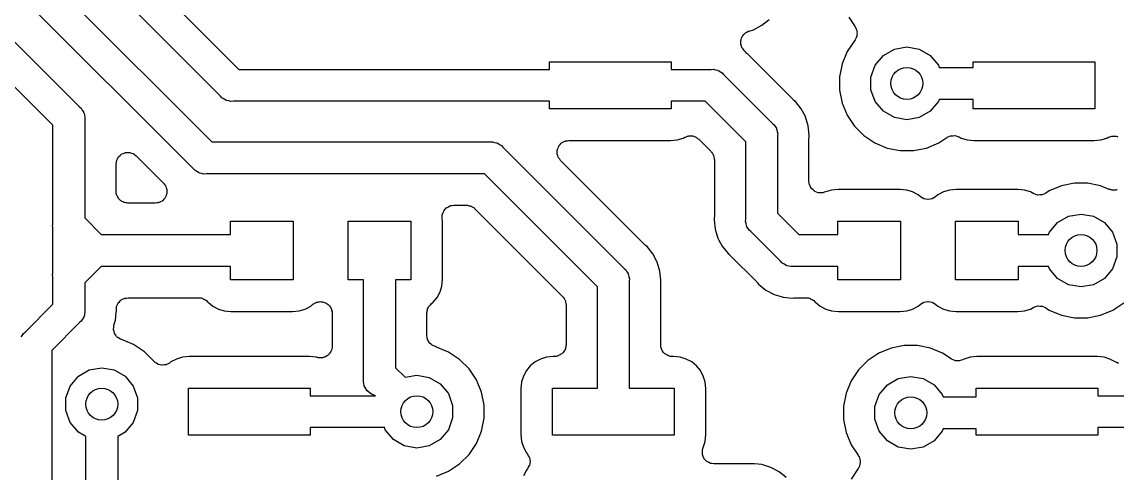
# Model space of a CAD drawing. Extents: x 91 to 190.2, y -113.9 to -59.9.
# Drawn here: x 156.87 to 170.83, y -96.38 to -90.63 of the extents above; entities that cross this region are included whole.
import ezdxf

# ---------------------------------------------------------------- set-up
doc = ezdxf.new("R2010")
doc.units = 0
doc.header["$MEASUREMENT"] = 0
doc.layers.add('BLACK', color=7, linetype='CONTINUOUS')

msp = doc.modelspace()

# ---------------------------------------------------------------- linework, layer by layer
at = {"layer": 'BLACK', "linetype": 'CONTINUOUS'}
for p, q in [((155.54, -87.1326), (159.639, -91.2318)), ((159.405, -91.5724), (155.306, -87.4732)), ((155.5, -88.3626), (159.294, -92.1568)), ((159.06, -92.4974), (155.266, -88.7032)), ((155.73, -89.8326), (157.607, -91.71)), ((157.267, -91.9442), (155.496, -90.1732)), ((167.41, -90.566), (167.491, -90.6867)), ((166.197, -90.725), (166.302, -90.669)), ((166.302, -90.669), (166.394, -90.5936)), ((167.491, -90.6867), (167.495, -90.6957)), ((167.495, -90.6957), (167.501, -90.7037)), ((167.501, -90.7037), (167.505, -90.7194)), ((167.505, -90.7194), (167.512, -90.7344)), ((166.035, -90.8615), (166.037, -90.8568)), ((166.037, -90.8518), (166.045, -90.8323)), ((166.037, -90.8568), (166.037, -90.8518)), ((166.045, -90.8323), (166.052, -90.8123)), ((166.052, -90.8123), (166.056, -90.8085)), ((166.056, -90.8085), (166.058, -90.8039)), ((166.058, -90.8039), (166.072, -90.7884)), ((166.072, -90.7884), (166.086, -90.7721)), ((166.086, -90.7721), (166.09, -90.7695)), ((166.09, -90.7695), (166.093, -90.7659)), ((166.093, -90.7659), (166.112, -90.7563)), ((166.112, -90.7563), (166.13, -90.7455)), ((166.13, -90.7455), (166.135, -90.7446)), ((166.135, -90.7446), (166.14, -90.7424)), ((166.14, -90.7424), (166.197, -90.725)), ((167.491, -90.8534), (167.39, -91.004)), ((167.495, -90.8443), (167.491, -90.8534)), ((167.501, -90.8364), (167.495, -90.8443)), ((167.505, -90.8207), (167.501, -90.8364)), ((167.512, -90.8057), (167.505, -90.8207)), ((167.512, -90.7344), (167.513, -90.7442)), ((167.513, -90.7958), (167.512, -90.8057)), ((167.513, -90.7442), (167.515, -90.7537)), ((167.515, -90.7864), (167.513, -90.7958)), ((167.515, -90.7537), (167.514, -90.77)), ((167.514, -90.77), (167.515, -90.7864)), ((166.034, -90.9039), (166.035, -90.8827)), ((166.036, -90.9086), (166.034, -90.9039)), ((166.035, -90.8827), (166.035, -90.8615)), ((166.036, -90.9136), (166.036, -90.9086)), ((166.043, -90.9334), (166.036, -90.9136)), ((166.049, -90.9537), (166.043, -90.9334)), ((166.052, -90.9577), (166.049, -90.9537)), ((166.054, -90.9623), (166.052, -90.9577)), ((166.068, -90.9784), (166.054, -90.9623)), ((166.081, -90.9954), (166.068, -90.9784)), ((166.085, -90.9981), (166.081, -90.9954)), ((166.088, -91.0019), (166.085, -90.9981)), ((167.852, -91.0544), (167.991, -90.9737)), ((167.991, -90.9737), (168.15, -90.9457)), ((168.15, -90.9457), (168.309, -90.9737)), ((168.309, -90.9737), (168.448, -91.0544)), ((163.595, -91.2318), (163.595, -91.135)), ((163.595, -91.135), (165.145, -91.135)), ((165.145, -91.135), (165.145, -91.2318)), ((166.094, -91.0064), (166.088, -91.0019)), ((166.108, -91.0237), (166.094, -91.0064)), ((166.113, -91.0286), (166.108, -91.0237)), ((166.118, -91.0346), (166.113, -91.0286)), ((166.7, -91.6173), (166.118, -91.0346)), ((167.39, -91.004), (167.326, -91.16)), ((167.748, -91.1779), (167.852, -91.0544)), ((168.448, -91.0544), (168.552, -91.1779)), ((168.995, -91.2068), (168.995, -91.135)), ((168.995, -91.135), (170.545, -91.135)), ((170.545, -91.135), (170.545, -91.735)), ((159.639, -91.2318), (163.595, -91.2318)), ((165.145, -91.2318), (165.656, -91.2318)), ((165.656, -91.2318), (165.683, -91.2295)), ((165.683, -91.2295), (165.709, -91.2364)), ((165.709, -91.2364), (165.736, -91.2411)), ((165.736, -91.2411), (165.743, -91.2456)), ((165.743, -91.2456), (165.752, -91.248)), ((165.752, -91.248), (165.774, -91.2635)), ((165.774, -91.2635), (165.798, -91.2769)), ((165.798, -91.2769), (165.815, -91.2976)), ((167.326, -91.16), (167.293, -91.3256)), ((167.693, -91.3294), (167.748, -91.1779)), ((168.552, -91.1779), (168.563, -91.2068)), ((168.563, -91.2068), (168.995, -91.2068)), ((165.815, -91.2976), (166.437, -91.92)), ((167.293, -91.3256), (167.293, -91.4944)), ((167.693, -91.4906), (167.693, -91.3294)), ((167.293, -91.4944), (167.326, -91.66)), ((167.748, -91.6421), (167.693, -91.4906)), ((159.422, -91.5931), (159.405, -91.5724)), ((159.446, -91.6065), (159.422, -91.5931)), ((159.468, -91.622), (159.446, -91.6065)), ((159.477, -91.6243), (159.468, -91.622)), ((159.484, -91.6289), (159.477, -91.6243)), ((159.511, -91.6336), (159.484, -91.6289)), ((159.537, -91.6405), (159.511, -91.6336)), ((159.564, -91.6382), (159.537, -91.6405)), ((163.595, -91.6382), (159.564, -91.6382)), ((163.595, -91.735), (163.595, -91.6382)), ((165.581, -91.6382), (165.145, -91.6382)), ((165.145, -91.6382), (165.145, -91.735)), ((166.097, -92.1542), (165.581, -91.6382)), ((166.706, -91.6216), (166.7, -91.6173)), ((166.711, -91.6272), (166.706, -91.6216)), ((166.729, -91.6414), (166.711, -91.6272)), ((166.804, -91.7333), (166.729, -91.6414)), ((167.326, -91.66), (167.39, -91.816)), ((167.852, -91.7656), (167.748, -91.6421)), ((168.552, -91.6421), (168.448, -91.7656)), ((168.563, -91.6132), (168.552, -91.6421)), ((168.995, -91.6132), (168.563, -91.6132)), ((168.995, -91.735), (168.995, -91.6132)), ((157.607, -91.71), (157.628, -91.7274)), ((157.628, -91.7274), (157.642, -91.7507)), ((157.642, -91.7507), (157.657, -91.7728)), ((157.657, -91.7728), (157.659, -91.7816)), ((157.659, -91.7816), (157.664, -91.7894)), ((157.664, -91.7894), (157.669, -91.816)), ((157.669, -91.816), (157.676, -91.842)), ((165.145, -91.735), (163.595, -91.735)), ((166.857, -91.8328), (166.804, -91.7333)), ((166.86, -91.8381), (166.857, -91.8328)), ((166.857, -91.8328), (166.857, -91.8328)), ((167.39, -91.816), (167.484, -91.9564)), ((167.991, -91.8463), (167.852, -91.7656)), ((168.448, -91.7656), (168.309, -91.8463)), ((170.545, -91.735), (168.995, -91.735)), ((157.267, -93.1422), (157.267, -91.9442)), ((157.676, -91.842), (157.673, -91.8689)), ((157.673, -91.8689), (157.673, -93.1258)), ((166.437, -91.92), (166.458, -91.9374)), ((166.458, -91.9374), (166.472, -91.9607)), ((166.472, -91.9607), (166.487, -91.9828)), ((166.894, -91.9517), (166.86, -91.8381)), ((166.906, -92.07), (166.894, -91.9517)), ((167.484, -91.9564), (167.604, -92.0758)), ((168.15, -91.8743), (167.991, -91.8463)), ((168.309, -91.8463), (168.15, -91.8743)), ((165.223, -92.1292), (165.299, -92.1063)), ((165.299, -92.1063), (165.321, -92.0945)), ((165.321, -92.0945), (165.337, -92.0892)), ((165.337, -92.0892), (165.353, -92.0819)), ((165.353, -92.0819), (165.362, -92.0811)), ((165.362, -92.0811), (165.37, -92.0783)), ((165.37, -92.0783), (165.388, -92.0789)), ((165.388, -92.0789), (165.405, -92.0774)), ((165.405, -92.0774), (165.413, -92.0797)), ((165.413, -92.0797), (165.422, -92.08)), ((165.422, -92.08), (165.438, -92.0864)), ((165.438, -92.0864), (165.455, -92.0909)), ((165.455, -92.0909), (165.462, -92.0961)), ((165.462, -92.0961), (165.471, -92.0994)), ((165.471, -92.0994), (165.484, -92.1109)), ((165.484, -92.1109), (165.498, -92.1207)), ((166.487, -91.9828), (166.489, -91.9916)), ((166.489, -91.9916), (166.494, -91.9994)), ((166.494, -91.9994), (166.499, -92.026)), ((166.499, -92.026), (166.506, -92.052)), ((166.506, -92.052), (166.503, -92.0789)), ((166.503, -92.0789), (166.503, -93.0658)), ((166.903, -92.107), (166.904, -92.0997)), ((166.903, -92.6572), (166.903, -92.107)), ((166.904, -92.0923), (166.906, -92.07)), ((166.904, -92.0997), (166.904, -92.0923)), ((167.604, -92.0758), (167.744, -92.1696)), ((168.556, -92.1696), (168.661, -92.0997)), ((168.661, -92.0997), (168.663, -92.0987)), ((168.663, -92.0987), (168.665, -92.0971)), ((168.665, -92.0971), (168.687, -92.0883)), ((168.687, -92.0883), (168.708, -92.0788)), ((168.708, -92.0788), (168.711, -92.0786)), ((168.711, -92.0786), (168.713, -92.0777)), ((168.713, -92.0777), (168.737, -92.0769)), ((168.737, -92.0769), (168.76, -92.0754)), ((168.76, -92.0754), (168.763, -92.0761)), ((168.763, -92.0761), (168.765, -92.076)), ((168.765, -92.076), (168.788, -92.0833)), ((168.788, -92.0833), (168.81, -92.0899)), ((168.81, -92.0899), (168.812, -92.0914)), ((168.812, -92.0914), (168.815, -92.0922)), ((168.815, -92.0922), (168.841, -92.1063)), ((168.841, -92.1063), (168.917, -92.1292)), ((170.623, -92.1292), (170.699, -92.1063)), ((170.699, -92.1063), (170.716, -92.0971)), ((170.716, -92.0971), (170.739, -92.0898)), ((170.739, -92.0898), (170.761, -92.0817)), ((170.761, -92.0817), (170.763, -92.0817)), ((170.763, -92.0817), (170.766, -92.0809)), ((170.766, -92.0809), (170.789, -92.0817)), ((170.789, -92.0817), (170.813, -92.0817)), ((170.813, -92.0817), (170.815, -92.0825)), ((170.815, -92.0825), (170.818, -92.0826)), ((170.818, -92.0826), (170.84, -92.0914)), ((159.294, -92.1568), (162.841, -92.1568)), ((162.841, -92.1568), (162.868, -92.1545)), ((162.868, -92.1545), (162.894, -92.1614)), ((162.894, -92.1614), (162.921, -92.1661)), ((162.921, -92.1661), (162.928, -92.1706)), ((162.928, -92.1706), (162.937, -92.173)), ((162.937, -92.173), (162.959, -92.1885)), ((162.959, -92.1885), (162.983, -92.2019)), ((162.983, -92.2019), (163, -92.2226)), ((163, -92.2226), (164.547, -93.7701)), ((163.695, -92.2616), (163.697, -92.2554)), ((163.697, -92.2554), (163.698, -92.2488)), ((163.698, -92.2488), (163.706, -92.2311)), ((163.706, -92.2311), (163.713, -92.2127)), ((163.713, -92.2127), (163.717, -92.2076)), ((163.717, -92.2076), (163.72, -92.2016)), ((163.72, -92.2016), (163.734, -92.1878)), ((163.734, -92.1878), (163.746, -92.1728)), ((163.746, -92.1728), (163.752, -92.1695)), ((163.752, -92.1695), (163.757, -92.1648)), ((163.757, -92.1648), (163.775, -92.1565)), ((163.775, -92.1565), (163.792, -92.1467)), ((163.792, -92.1467), (163.798, -92.1456)), ((163.798, -92.1456), (163.804, -92.1428)), ((163.804, -92.1428), (163.824, -92.1411)), ((163.824, -92.1411), (163.843, -92.1377)), ((163.843, -92.1377), (165.138, -92.1377)), ((165.138, -92.1377), (165.223, -92.1292)), ((165.498, -92.1207), (165.653, -92.2759)), ((166.097, -93.1411), (166.097, -92.1542)), ((167.744, -92.1696), (167.9, -92.2343)), ((167.9, -92.2343), (168.066, -92.2672)), ((168.234, -92.2672), (168.4, -92.2343)), ((168.4, -92.2343), (168.556, -92.1696)), ((168.917, -92.1292), (169.002, -92.1377)), ((169.002, -92.1377), (170.538, -92.1377)), ((170.538, -92.1377), (170.623, -92.1292)), ((158.078, -92.3996), (158.081, -92.3936)), ((158.081, -92.3936), (158.082, -92.3871)), ((158.082, -92.3871), (158.092, -92.3701)), ((158.092, -92.3701), (158.1, -92.3523)), ((158.1, -92.3523), (158.105, -92.3477)), ((158.105, -92.3477), (158.108, -92.342)), ((158.108, -92.342), (158.123, -92.3294)), ((158.123, -92.3294), (158.137, -92.3155)), ((158.137, -92.3155), (158.143, -92.3127)), ((158.143, -92.3127), (158.148, -92.3085)), ((158.148, -92.3085), (158.167, -92.3018)), ((158.167, -92.3018), (158.184, -92.2935)), ((158.184, -92.2935), (158.191, -92.2929)), ((158.191, -92.2929), (158.197, -92.2907)), ((158.197, -92.2907), (158.217, -92.2907)), ((158.217, -92.2907), (158.236, -92.289)), ((158.236, -92.289), (158.243, -92.2907)), ((158.243, -92.2907), (158.249, -92.2907)), ((158.249, -92.2907), (158.268, -92.2974)), ((158.268, -92.2974), (158.287, -92.3024)), ((158.287, -92.3024), (158.292, -92.3062)), ((158.292, -92.3062), (158.298, -92.3085)), ((158.298, -92.3085), (158.313, -92.3211)), ((158.313, -92.3211), (158.329, -92.3323)), ((158.329, -92.3323), (158.678, -92.6807)), ((163.693, -92.3007), (163.695, -92.2812)), ((163.695, -92.3071), (163.693, -92.3007)), ((163.695, -92.2812), (163.695, -92.2616)), ((163.695, -92.3137), (163.695, -92.3071)), ((163.702, -92.3321), (163.695, -92.3137)), ((163.707, -92.3511), (163.702, -92.3321)), ((163.711, -92.3565), (163.707, -92.3511)), ((163.713, -92.3627), (163.711, -92.3565)), ((163.726, -92.3777), (163.713, -92.3627)), ((163.737, -92.3937), (163.726, -92.3777)), ((164.81, -93.4673), (163.737, -92.3937)), ((165.653, -92.2759), (165.657, -92.2813)), ((165.657, -92.2813), (165.662, -92.2856)), ((165.662, -92.2856), (165.672, -92.3025)), ((165.672, -92.3025), (165.683, -92.3186)), ((165.683, -92.3186), (165.684, -92.325)), ((165.684, -92.325), (165.688, -92.3307)), ((165.688, -92.3307), (165.691, -92.35)), ((165.691, -92.35), (165.696, -92.3689)), ((165.696, -92.3689), (165.696, -92.3755)), ((165.696, -92.3755), (165.697, -92.382)), ((165.697, -92.382), (165.697, -93.113)), ((168.066, -92.2672), (168.234, -92.2672)), ((158.073, -92.4384), (158.077, -92.4191)), ((158.073, -92.7868), (158.073, -92.4384)), ((158.077, -92.4191), (158.078, -92.3996)), ((159.077, -92.5181), (159.06, -92.4974)), ((159.101, -92.5315), (159.077, -92.5181)), ((159.123, -92.547), (159.101, -92.5315)), ((159.132, -92.5493), (159.123, -92.547)), ((159.139, -92.5539), (159.132, -92.5493)), ((159.166, -92.5586), (159.139, -92.5539)), ((159.192, -92.5655), (159.166, -92.5586)), ((159.219, -92.5632), (159.192, -92.5655)), ((162.766, -92.5632), (159.219, -92.5632)), ((164.207, -94.0042), (162.766, -92.5632)), ((166.907, -92.6805), (166.903, -92.6572)), ((158.075, -92.7997), (158.073, -92.7868)), ((158.075, -92.8128), (158.075, -92.7997)), ((158.08, -92.8252), (158.075, -92.8128)), ((158.678, -92.6807), (158.689, -92.6968)), ((158.689, -92.6968), (158.702, -92.7118)), ((158.702, -92.7118), (158.704, -92.718)), ((158.704, -92.718), (158.708, -92.7234)), ((158.708, -92.7234), (158.713, -92.7423)), ((158.713, -92.7423), (158.719, -92.7608)), ((158.719, -92.8128), (158.717, -92.819)), ((158.719, -92.7608), (158.719, -92.7674)), ((158.719, -92.7674), (158.721, -92.7737)), ((158.721, -92.7737), (158.719, -92.7933)), ((158.719, -92.7933), (158.719, -92.8128)), ((166.911, -92.7039), (166.907, -92.6805)), ((166.912, -92.7061), (166.911, -92.7039)), ((166.912, -92.7085), (166.912, -92.7061)), ((166.924, -92.729), (166.912, -92.7085)), ((166.935, -92.7498), (166.924, -92.729)), ((166.937, -92.7515), (166.935, -92.7498)), ((166.938, -92.7537), (166.937, -92.7515)), ((166.956, -92.7689), (166.938, -92.7537)), ((166.974, -92.7846), (166.956, -92.7689)), ((166.976, -92.7856), (166.974, -92.7846)), ((166.978, -92.7871), (166.976, -92.7856)), ((167, -92.7952), (166.978, -92.7871)), ((167.022, -92.804), (167, -92.7952)), ((167.025, -92.8041), (167.022, -92.804)), ((167.027, -92.805), (167.025, -92.8041)), ((167.051, -92.805), (167.027, -92.805)), ((167.074, -92.8057), (167.051, -92.805)), ((167.077, -92.805), (167.074, -92.8057)), ((167.079, -92.805), (167.077, -92.805)), ((167.097, -92.7986), (167.079, -92.805)), ((167.102, -92.7979), (167.097, -92.7986)), ((167.192, -92.7708), (167.102, -92.7979)), ((167.277, -92.7623), (167.192, -92.7708)), ((168.063, -92.7623), (167.277, -92.7623)), ((168.148, -92.7708), (168.063, -92.7623)), ((168.224, -92.7937), (168.148, -92.7708)), ((168.293, -92.8308), (168.224, -92.7937)), ((168.616, -92.7937), (168.547, -92.8308)), ((168.692, -92.7708), (168.616, -92.7937)), ((168.777, -92.7623), (168.692, -92.7708)), ((169.563, -92.7623), (168.777, -92.7623)), ((169.648, -92.7708), (169.563, -92.7623)), ((169.724, -92.7937), (169.648, -92.7708)), ((169.767, -92.8167), (169.724, -92.7937)), ((169.917, -92.8118), (169.895, -92.8206)), ((169.919, -92.8101), (169.917, -92.8118)), ((169.921, -92.8091), (169.919, -92.8101)), ((169.964, -92.7804), (169.921, -92.8091)), ((170.12, -92.7157), (169.964, -92.7804)), ((170.286, -92.6828), (170.12, -92.7157)), ((170.454, -92.6828), (170.286, -92.6828)), ((170.62, -92.7157), (170.454, -92.6828)), ((170.729, -92.761), (170.62, -92.7157)), ((170.745, -92.7646), (170.729, -92.761)), ((170.761, -92.7702), (170.745, -92.7646)), ((170.771, -92.7702), (170.761, -92.7702)), ((170.78, -92.7723), (170.771, -92.7702)), ((170.796, -92.7702), (170.78, -92.7723)), ((170.813, -92.7702), (170.796, -92.7702)), ((170.822, -92.7668), (170.813, -92.7702)), ((170.832, -92.7655), (170.822, -92.7668)), ((158.082, -92.8381), (158.08, -92.8252)), ((158.089, -92.8495), (158.082, -92.8381)), ((158.093, -92.8618), (158.089, -92.8495)), ((158.102, -92.8719), (158.093, -92.8618)), ((158.108, -92.8832), (158.102, -92.8719)), ((158.118, -92.8917), (158.108, -92.8832)), ((158.127, -92.9017), (158.118, -92.8917)), ((158.138, -92.9083), (158.127, -92.9017)), ((158.148, -92.9167), (158.138, -92.9083)), ((158.161, -92.9212), (158.148, -92.9167)), ((158.172, -92.9278), (158.161, -92.9212)), ((158.185, -92.93), (158.172, -92.9278)), ((158.197, -92.9345), (158.185, -92.93)), ((158.21, -92.9345), (158.197, -92.9345)), ((158.223, -92.9368), (158.21, -92.9345)), ((158.572, -92.9368), (158.223, -92.9368)), ((158.591, -92.9334), (158.572, -92.9368)), ((158.61, -92.9317), (158.591, -92.9334)), ((158.616, -92.9289), (158.61, -92.9317)), ((158.623, -92.9278), (158.616, -92.9289)), ((158.64, -92.918), (158.623, -92.9278)), ((158.658, -92.9097), (158.64, -92.918)), ((158.662, -92.905), (158.658, -92.9097)), ((158.668, -92.9017), (158.662, -92.905)), ((158.681, -92.8867), (158.668, -92.9017)), ((158.694, -92.8728), (158.681, -92.8867)), ((158.697, -92.8669), (158.694, -92.8728)), ((158.702, -92.8618), (158.697, -92.8669)), ((158.708, -92.8434), (158.702, -92.8618)), ((158.717, -92.8256), (158.708, -92.8434)), ((158.717, -92.819), (158.717, -92.8256)), ((168.325, -92.8567), (168.293, -92.8308)), ((168.346, -92.8687), (168.325, -92.8567)), ((168.367, -92.8811), (168.346, -92.8687)), ((168.369, -92.8814), (168.367, -92.8811)), ((168.37, -92.8822), (168.369, -92.8814)), ((168.394, -92.8862), (168.37, -92.8822)), ((168.418, -92.8907), (168.394, -92.8862)), ((168.42, -92.8905), (168.418, -92.8907)), ((168.422, -92.8907), (168.42, -92.8905)), ((168.446, -92.8862), (168.422, -92.8907)), ((168.47, -92.8822), (168.446, -92.8862)), ((168.471, -92.8814), (168.47, -92.8822)), ((168.473, -92.8811), (168.471, -92.8814)), ((168.494, -92.8687), (168.473, -92.8811)), ((168.515, -92.8567), (168.494, -92.8687)), ((168.547, -92.8308), (168.515, -92.8567)), ((169.769, -92.8175), (169.767, -92.8167)), ((169.771, -92.8189), (169.769, -92.8175)), ((169.794, -92.8255), (169.771, -92.8189)), ((169.816, -92.8329), (169.794, -92.8255)), ((169.819, -92.8328), (169.816, -92.8329)), ((169.821, -92.8335), (169.819, -92.8328)), ((169.845, -92.832), (169.821, -92.8335)), ((169.868, -92.8312), (169.845, -92.832)), ((169.871, -92.8303), (169.868, -92.8312)), ((169.873, -92.8301), (169.871, -92.8303)), ((169.895, -92.8206), (169.873, -92.8301)), ((162.23, -93.0872), (162.232, -93.0817)), ((162.23, -93.1076), (162.23, -93.0872)), ((162.232, -93.076), (162.241, -93.0574)), ((162.232, -93.0817), (162.232, -93.076)), ((162.241, -93.0574), (162.248, -93.0382)), ((162.248, -93.0382), (162.251, -93.0338)), ((162.251, -93.0338), (162.254, -93.0285)), ((162.254, -93.0285), (162.268, -93.0139)), ((162.268, -93.0139), (162.281, -92.9983)), ((162.281, -92.9983), (162.286, -92.9954)), ((162.286, -92.9954), (162.29, -92.9913)), ((162.29, -92.9913), (162.309, -92.9824)), ((162.309, -92.9824), (162.326, -92.9722)), ((162.326, -92.9722), (162.332, -92.9712)), ((162.332, -92.9712), (162.337, -92.9687)), ((162.337, -92.9687), (162.357, -92.9667)), ((162.357, -92.9667), (162.378, -92.9632)), ((162.378, -92.9632), (162.538, -92.9632)), ((162.538, -92.9632), (162.545, -92.9643)), ((162.545, -92.9643), (162.551, -92.9638)), ((162.551, -92.9638), (162.57, -92.9688)), ((162.57, -92.9688), (162.589, -92.9722)), ((162.589, -92.9722), (162.595, -92.9755)), ((162.595, -92.9755), (162.601, -92.9773)), ((162.601, -92.9773), (162.617, -92.9885)), ((162.617, -92.9885), (162.634, -92.9983)), ((162.634, -92.9983), (162.639, -93.0033)), ((162.639, -93.0033), (162.644, -93.0071)), ((162.644, -93.0071), (163.763, -94.1259)), ((166.503, -93.0658), (166.774, -93.3368)), ((170.211, -93.1037), (170.37, -93.0757)), ((170.37, -93.0757), (170.529, -93.1037)), ((157.264, -93.228), (157.267, -93.2011)), ((157.267, -93.2367), (157.264, -93.228)), ((157.267, -93.2011), (157.267, -93.1422)), ((157.267, -93.1422), (157.267, -93.1422)), ((157.673, -93.1258), (157.884, -93.3368)), ((159.53, -93.3368), (159.53, -93.165)), ((159.53, -93.165), (160.33, -93.165)), ((160.33, -93.165), (160.33, -93.915)), ((161.03, -93.915), (161.03, -93.165)), ((161.03, -93.165), (161.83, -93.165)), ((161.83, -93.165), (161.83, -93.915)), ((162.228, -93.1279), (162.23, -93.1076)), ((162.233, -93.1724), (162.228, -93.1279)), ((162.233, -93.9076), (162.233, -93.1724)), ((165.696, -93.1277), (165.694, -93.15)), ((165.694, -93.15), (165.706, -93.2683)), ((165.697, -93.113), (165.696, -93.1203)), ((165.696, -93.1203), (165.696, -93.1277)), ((166.094, -93.168), (166.097, -93.1411)), ((166.101, -93.194), (166.094, -93.168)), ((166.106, -93.2206), (166.101, -93.194)), ((166.111, -93.2284), (166.106, -93.2206)), ((166.113, -93.2372), (166.111, -93.2284)), ((167.27, -93.3368), (167.27, -93.165)), ((167.27, -93.165), (168.07, -93.165)), ((168.07, -93.165), (168.07, -93.915)), ((168.77, -93.915), (168.77, -93.165)), ((168.77, -93.165), (169.57, -93.165)), ((169.57, -93.165), (169.57, -93.3368)), ((169.968, -93.3079), (170.072, -93.1844)), ((170.072, -93.1844), (170.211, -93.1037)), ((170.529, -93.1037), (170.668, -93.1844)), ((170.668, -93.1844), (170.772, -93.3079)), ((157.267, -93.7342), (157.267, -93.2367)), ((157.884, -93.3368), (159.53, -93.3368)), ((165.706, -93.2683), (165.74, -93.3819)), ((166.128, -93.2593), (166.113, -93.2372)), ((166.142, -93.2826), (166.128, -93.2593)), ((166.163, -93.3), (166.142, -93.2826)), ((166.54, -93.6774), (166.163, -93.3)), ((166.774, -93.3368), (167.27, -93.3368)), ((169.57, -93.3368), (169.957, -93.3368)), ((169.957, -93.3368), (169.968, -93.3079)), ((170.772, -93.3079), (170.827, -93.4594)), ((164.816, -93.4716), (164.81, -93.4673)), ((164.821, -93.4772), (164.816, -93.4716)), ((164.839, -93.4914), (164.821, -93.4772)), ((164.914, -93.5833), (164.839, -93.4914)), ((165.74, -93.3819), (165.754, -93.4078)), ((165.754, -93.4078), (165.754, -93.4078)), ((165.754, -93.4078), (165.796, -93.4867)), ((165.796, -93.4867), (165.871, -93.5786)), ((170.827, -93.4594), (170.827, -93.6206)), ((164.966, -93.6815), (164.914, -93.5833)), ((165.871, -93.5786), (165.889, -93.5928)), ((165.889, -93.5928), (165.894, -93.5984)), ((165.894, -93.5984), (165.9, -93.6027)), ((165.9, -93.6027), (166.237, -93.9404)), ((170.827, -93.6206), (170.772, -93.7721)), ((157.267, -93.7522), (157.267, -93.7342)), ((157.267, -93.8233), (157.267, -93.7522)), ((157.267, -93.7522), (157.267, -93.7522)), ((157.884, -93.7432), (157.673, -93.9542)), ((159.53, -93.7432), (157.884, -93.7432)), ((159.53, -93.915), (159.53, -93.7432)), ((164.547, -93.7701), (164.568, -93.7874)), ((164.568, -93.7874), (164.582, -93.8107)), ((164.97, -93.688), (164.966, -93.6815)), ((165.004, -93.8017), (164.97, -93.688)), ((166.557, -93.6981), (166.54, -93.6774)), ((166.581, -93.7115), (166.557, -93.6981)), ((166.603, -93.727), (166.581, -93.7115)), ((166.612, -93.7293), (166.603, -93.727)), ((166.619, -93.7339), (166.612, -93.7293)), ((166.646, -93.7386), (166.619, -93.7339)), ((166.672, -93.7455), (166.646, -93.7386)), ((166.699, -93.7432), (166.672, -93.7455)), ((167.27, -93.7432), (166.699, -93.7432)), ((167.27, -93.915), (167.27, -93.7432)), ((169.957, -93.7432), (169.57, -93.7432)), ((169.57, -93.7432), (169.57, -93.915)), ((169.968, -93.7721), (169.957, -93.7432)), ((170.072, -93.8956), (169.968, -93.7721)), ((170.772, -93.7721), (170.668, -93.8956)), ((157.264, -93.832), (157.267, -93.8233)), ((157.266, -93.8471), (157.264, -93.832)), ((157.264, -93.852), (157.266, -93.8471)), ((157.267, -93.8789), (157.264, -93.852)), ((157.267, -94.2258), (157.267, -93.8789)), ((160.33, -93.915), (159.53, -93.915)), ((161.227, -93.915), (161.03, -93.915)), ((161.227, -95.1111), (161.227, -93.915)), ((161.83, -93.915), (161.633, -93.915)), ((161.633, -93.915), (161.633, -95.0358)), ((162.224, -93.9934), (162.233, -93.9076)), ((164.582, -93.8107), (164.597, -93.8328)), ((164.597, -93.8328), (164.599, -93.8416)), ((164.599, -93.8416), (164.604, -93.8494)), ((164.604, -93.8494), (164.609, -93.876)), ((164.609, -93.876), (164.616, -93.902)), ((164.616, -93.902), (164.613, -93.9289)), ((164.613, -93.9289), (164.613, -95.295)), ((165.016, -93.92), (165.004, -93.8017)), ((165.014, -93.9423), (165.016, -93.92)), ((168.07, -93.915), (167.27, -93.915)), ((169.57, -93.915), (168.77, -93.915)), ((170.211, -93.9763), (170.072, -93.8956)), ((170.668, -93.8956), (170.529, -93.9763)), ((157.673, -93.9542), (157.673, -94.3011)), ((162.164, -94.1383), (162.201, -94.0688)), ((162.201, -94.0688), (162.224, -93.9934)), ((164.207, -95.295), (164.207, -94.0042)), ((165.013, -93.957), (165.014, -93.9497)), ((165.013, -94.7423), (165.013, -93.957)), ((165.014, -93.9497), (165.014, -93.9423)), ((166.237, -93.9404), (166.242, -93.9464)), ((166.242, -93.9464), (166.247, -93.9513)), ((166.247, -93.9513), (166.261, -93.9686)), ((166.261, -93.9686), (166.353, -94.044)), ((166.353, -94.044), (166.458, -94.1)), ((170.37, -94.0043), (170.211, -93.9763)), ((170.529, -93.9763), (170.37, -94.0043)), ((158.099, -94.2138), (158.101, -94.2085)), ((158.101, -94.2085), (158.116, -94.1939)), ((158.116, -94.1939), (158.129, -94.1783)), ((158.129, -94.1783), (158.134, -94.1754)), ((158.134, -94.1754), (158.138, -94.1713)), ((158.138, -94.1713), (158.156, -94.1625)), ((158.156, -94.1625), (158.174, -94.1522)), ((158.174, -94.1522), (158.18, -94.1512)), ((158.18, -94.1512), (158.185, -94.1487)), ((158.185, -94.1487), (158.205, -94.1467)), ((158.205, -94.1467), (158.225, -94.1432)), ((158.225, -94.1432), (159.129, -94.1432)), ((159.129, -94.1432), (159.143, -94.1456)), ((159.143, -94.1456), (159.157, -94.1458)), ((159.157, -94.1458), (159.168, -94.1501)), ((159.168, -94.1501), (159.18, -94.1522)), ((159.18, -94.1522), (159.192, -94.1592)), ((159.192, -94.1592), (159.205, -94.1641)), ((159.205, -94.1641), (159.215, -94.1721)), ((159.215, -94.1721), (159.225, -94.1783)), ((159.225, -94.1783), (159.234, -94.189)), ((159.234, -94.189), (159.245, -94.198)), ((159.245, -94.198), (159.246, -94.1992)), ((159.246, -94.1992), (159.307, -94.2492)), ((160.602, -94.212), (160.615, -94.2072)), ((160.615, -94.2072), (160.627, -94.2004)), ((160.627, -94.2004), (160.639, -94.1984)), ((160.639, -94.1984), (160.651, -94.1942)), ((160.651, -94.1942), (160.665, -94.1942)), ((160.665, -94.1942), (160.678, -94.1919)), ((160.678, -94.1919), (160.691, -94.1942)), ((160.691, -94.1942), (160.703, -94.1942)), ((160.703, -94.1942), (160.716, -94.1989)), ((160.716, -94.1989), (160.73, -94.2015)), ((160.73, -94.2015), (160.74, -94.2078)), ((160.74, -94.2078), (160.752, -94.212)), ((162.088, -94.2207), (162.114, -94.1992)), ((162.114, -94.1992), (162.164, -94.1383)), ((163.763, -94.1259), (163.767, -94.1313)), ((163.767, -94.1313), (163.772, -94.1356)), ((163.772, -94.1356), (163.782, -94.1525)), ((163.782, -94.1525), (163.793, -94.1686)), ((163.793, -94.1686), (163.794, -94.175)), ((163.794, -94.175), (163.798, -94.1807)), ((163.798, -94.1807), (163.801, -94.2)), ((163.801, -94.2), (163.806, -94.2189)), ((166.458, -94.1), (166.547, -94.1269)), ((166.547, -94.1269), (166.547, -94.1269)), ((166.547, -94.1269), (166.572, -94.1345)), ((166.572, -94.1345), (166.69, -94.1461)), ((166.69, -94.1461), (166.712, -94.1439)), ((166.712, -94.1439), (166.72, -94.1445)), ((166.72, -94.1445), (166.727, -94.1432)), ((166.727, -94.1432), (166.869, -94.1432)), ((166.869, -94.1432), (166.883, -94.1456)), ((166.883, -94.1456), (166.897, -94.1458)), ((166.897, -94.1458), (166.908, -94.1501)), ((166.908, -94.1501), (166.92, -94.1522)), ((166.92, -94.1522), (166.932, -94.1592)), ((166.932, -94.1592), (166.945, -94.1641)), ((166.945, -94.1641), (166.955, -94.1721)), ((166.955, -94.1721), (166.965, -94.1783)), ((166.965, -94.1783), (166.974, -94.189)), ((166.974, -94.189), (166.985, -94.198)), ((166.985, -94.198), (166.986, -94.1992)), ((166.986, -94.1992), (167.047, -94.2492)), ((168.346, -94.2113), (168.367, -94.1989)), ((168.367, -94.1989), (168.369, -94.1986)), ((168.369, -94.1986), (168.37, -94.1978)), ((168.37, -94.1978), (168.394, -94.1938)), ((168.394, -94.1938), (168.418, -94.1893)), ((168.418, -94.1893), (168.42, -94.1895)), ((168.42, -94.1895), (168.422, -94.1893)), ((168.422, -94.1893), (168.446, -94.1938)), ((168.446, -94.1938), (168.47, -94.1978)), ((168.47, -94.1978), (168.471, -94.1986)), ((168.471, -94.1986), (168.473, -94.1989)), ((168.473, -94.1989), (168.494, -94.2113)), ((170.776, -94.2996), (170.916, -94.2058)), ((156.913, -94.58), (157.267, -94.2258)), ((157.676, -94.328), (157.669, -94.354)), ((157.673, -94.3011), (157.676, -94.328)), ((158.064, -94.4283), (158.074, -94.3323)), ((158.074, -94.3323), (158.076, -94.31)), ((158.076, -94.3079), (158.077, -94.2876)), ((158.076, -94.31), (158.076, -94.3079)), ((158.077, -94.2672), (158.079, -94.2617)), ((158.077, -94.2876), (158.077, -94.2672)), ((158.079, -94.2617), (158.08, -94.256)), ((158.08, -94.256), (158.088, -94.2374)), ((158.088, -94.2374), (158.095, -94.2182)), ((158.095, -94.2182), (158.099, -94.2138)), ((159.307, -94.2492), (159.376, -94.2863)), ((159.376, -94.2863), (159.452, -94.3092)), ((159.452, -94.3092), (159.537, -94.3177)), ((159.537, -94.3177), (160.323, -94.3177)), ((160.323, -94.3177), (160.408, -94.3092)), ((160.408, -94.3092), (160.484, -94.2863)), ((160.484, -94.2863), (160.553, -94.2492)), ((160.553, -94.2492), (160.582, -94.2259)), ((160.582, -94.2259), (160.592, -94.2199)), ((160.592, -94.2199), (160.602, -94.212)), ((160.752, -94.212), (160.762, -94.2209)), ((160.762, -94.2209), (160.774, -94.228)), ((160.774, -94.228), (160.782, -94.2376)), ((160.782, -94.2376), (160.792, -94.2455)), ((160.792, -94.2455), (160.799, -94.2575)), ((160.799, -94.2575), (160.808, -94.2683)), ((160.808, -94.2683), (160.812, -94.2799)), ((160.812, -94.2799), (160.818, -94.2906)), ((160.818, -94.2906), (160.82, -94.3043)), ((160.82, -94.3043), (160.825, -94.3175)), ((160.825, -94.3175), (160.825, -94.3298)), ((160.825, -94.3298), (160.827, -94.3419)), ((160.827, -94.3419), (160.827, -94.7602)), ((162.033, -94.3366), (162.036, -94.3229)), ((162.033, -94.6234), (162.033, -94.3366)), ((162.036, -94.309), (162.04, -94.2975)), ((162.036, -94.3229), (162.036, -94.309)), ((162.04, -94.2975), (162.042, -94.2853)), ((162.042, -94.2853), (162.049, -94.2733)), ((162.049, -94.2733), (162.054, -94.2602)), ((162.054, -94.2602), (162.062, -94.2509)), ((162.062, -94.2509), (162.068, -94.2402)), ((162.068, -94.2402), (162.079, -94.2313)), ((162.079, -94.2313), (162.088, -94.2207)), ((163.806, -94.2189), (163.806, -94.2255)), ((163.806, -94.2255), (163.807, -94.232)), ((163.807, -94.232), (163.807, -94.7423)), ((167.047, -94.2492), (167.116, -94.2863)), ((167.116, -94.2863), (167.192, -94.3092)), ((167.192, -94.3092), (167.277, -94.3177)), ((167.277, -94.3177), (168.063, -94.3177)), ((168.063, -94.3177), (168.148, -94.3092)), ((168.148, -94.3092), (168.224, -94.2863)), ((168.224, -94.2863), (168.293, -94.2492)), ((168.293, -94.2492), (168.325, -94.2233)), ((168.325, -94.2233), (168.346, -94.2113)), ((168.494, -94.2113), (168.515, -94.2233)), ((168.515, -94.2233), (168.547, -94.2492)), ((168.547, -94.2492), (168.616, -94.2863)), ((168.616, -94.2863), (168.692, -94.3092)), ((168.692, -94.3092), (168.777, -94.3177)), ((168.777, -94.3177), (169.563, -94.3177)), ((169.563, -94.3177), (169.648, -94.3092)), ((169.648, -94.3092), (169.724, -94.2863)), ((169.724, -94.2863), (169.767, -94.2633)), ((169.767, -94.2633), (169.769, -94.2625)), ((169.769, -94.2625), (169.771, -94.2611)), ((169.771, -94.2611), (169.794, -94.2545)), ((169.794, -94.2545), (169.816, -94.2471)), ((169.816, -94.2471), (169.819, -94.2472)), ((169.819, -94.2472), (169.821, -94.2465)), ((169.821, -94.2465), (169.845, -94.248)), ((169.845, -94.248), (169.868, -94.2488)), ((169.868, -94.2488), (169.871, -94.2497)), ((169.871, -94.2497), (169.873, -94.2499)), ((169.873, -94.2499), (169.895, -94.2594)), ((169.895, -94.2594), (169.917, -94.2682)), ((169.917, -94.2682), (169.919, -94.2699)), ((169.919, -94.2699), (169.921, -94.2709)), ((169.921, -94.2709), (169.964, -94.2996)), ((169.964, -94.2996), (170.12, -94.3643)), ((170.62, -94.3643), (170.776, -94.2996)), ((157.607, -94.46), (157.253, -94.8142)), ((157.628, -94.4426), (157.607, -94.46)), ((157.642, -94.4193), (157.628, -94.4426)), ((157.657, -94.3972), (157.642, -94.4193)), ((157.659, -94.3884), (157.657, -94.3972)), ((157.664, -94.3806), (157.659, -94.3884)), ((157.669, -94.354), (157.664, -94.3806)), ((158.046, -94.4902), (158.064, -94.4283)), ((170.12, -94.3643), (170.286, -94.3972)), ((170.286, -94.3972), (170.454, -94.3972)), ((170.454, -94.3972), (170.62, -94.3643)), ((156.863, -94.6428), (156.878, -94.6207)), ((156.878, -94.6207), (156.892, -94.5974)), ((156.892, -94.5974), (156.913, -94.58)), ((158.039, -94.5419), (158.042, -94.5217)), ((158.041, -94.5476), (158.039, -94.5419)), ((158.04, -94.5533), (158.041, -94.5476)), ((158.047, -94.5728), (158.04, -94.5533)), ((158.042, -94.5217), (158.043, -94.5013)), ((158.043, -94.5013), (158.045, -94.496)), ((158.045, -94.496), (158.046, -94.4902)), ((158.051, -94.5927), (158.047, -94.5728)), ((158.054, -94.5975), (158.051, -94.5927)), ((158.056, -94.603), (158.054, -94.5975)), ((158.069, -94.6192), (158.056, -94.603)), ((158.08, -94.6363), (158.069, -94.6192)), ((162.037, -94.6475), (162.033, -94.6234)), ((158.084, -94.6398), (158.08, -94.6363)), ((158.088, -94.6443), (158.084, -94.6398)), ((158.105, -94.6553), (158.088, -94.6443)), ((158.121, -94.6676), (158.105, -94.6553)), ((158.127, -94.6692), (158.121, -94.6676)), ((158.132, -94.6723), (158.127, -94.6692)), ((158.296, -94.7404), (158.132, -94.6723)), ((158.436, -94.8342), (158.296, -94.7404)), ((160.827, -94.7602), (160.825, -94.7691)), ((162.041, -94.6716), (162.037, -94.6475)), ((162.042, -94.6731), (162.041, -94.6716)), ((162.042, -94.6747), (162.042, -94.6731)), ((162.054, -94.6959), (162.042, -94.6747)), ((162.066, -94.7173), (162.054, -94.6959)), ((162.067, -94.7184), (162.066, -94.7173)), ((162.068, -94.7198), (162.067, -94.7184)), ((162.087, -94.7355), (162.068, -94.7198)), ((162.105, -94.7516), (162.087, -94.7355)), ((162.107, -94.7522), (162.105, -94.7516)), ((162.108, -94.7533), (162.107, -94.7522)), ((162.131, -94.7617), (162.108, -94.7533)), ((162.154, -94.7705), (162.131, -94.7617)), ((163.807, -94.7423), (163.805, -94.7553)), ((163.805, -94.7553), (163.805, -94.7684)), ((165.015, -94.7553), (165.013, -94.7423)), ((165.015, -94.7684), (165.015, -94.7553)), ((168.116, -94.7528), (167.95, -94.7857)), ((168.284, -94.7528), (168.116, -94.7528)), ((168.45, -94.7857), (168.284, -94.7528)), ((157.253, -94.8142), (157.253, -98.8233)), ((158.561, -94.9587), (158.436, -94.8342)), ((158.917, -94.9008), (158.841, -94.9237)), ((159.002, -94.8923), (158.917, -94.9008)), ((160.538, -94.8923), (159.002, -94.8923)), ((160.623, -94.9008), (160.538, -94.8923)), ((160.633, -94.9038), (160.623, -94.9008)), ((160.642, -94.9049), (160.633, -94.9038)), ((160.651, -94.908), (160.642, -94.9049)), ((160.719, -94.9021), (160.703, -94.908)), ((160.736, -94.8982), (160.719, -94.9021)), ((160.743, -94.8932), (160.736, -94.8982)), ((160.752, -94.8901), (160.743, -94.8932)), ((160.765, -94.8791), (160.752, -94.8901)), ((160.779, -94.8697), (160.765, -94.8791)), ((160.785, -94.8625), (160.779, -94.8697)), ((160.792, -94.8567), (160.785, -94.8625)), ((160.8, -94.8418), (160.792, -94.8567)), ((160.811, -94.828), (160.8, -94.8418)), ((160.813, -94.8194), (160.811, -94.828)), ((160.818, -94.8115), (160.813, -94.8194)), ((160.821, -94.7946), (160.818, -94.8115)), ((160.826, -94.7782), (160.821, -94.7946)), ((160.825, -94.7691), (160.826, -94.7782)), ((162.155, -94.7707), (162.154, -94.7705)), ((162.311, -94.8354), (162.155, -94.7707)), ((162.451, -94.9292), (162.311, -94.8354)), ((163.557, -94.9008), (163.481, -94.9237)), ((163.642, -94.8923), (163.557, -94.9008)), ((163.657, -94.8923), (163.642, -94.8923)), ((163.67, -94.8901), (163.657, -94.8923)), ((163.683, -94.8901), (163.67, -94.8901)), ((163.695, -94.8856), (163.683, -94.8901)), ((163.708, -94.8833), (163.695, -94.8856)), ((163.719, -94.8767), (163.708, -94.8833)), ((163.732, -94.8722), (163.719, -94.8767)), ((163.742, -94.8638), (163.732, -94.8722)), ((163.753, -94.8572), (163.742, -94.8638)), ((163.762, -94.8472), (163.753, -94.8572)), ((163.772, -94.8388), (163.762, -94.8472)), ((163.778, -94.8274), (163.772, -94.8388)), ((163.787, -94.8173), (163.778, -94.8274)), ((163.791, -94.805), (163.787, -94.8173)), ((163.798, -94.7936), (163.791, -94.805)), ((163.8, -94.7807), (163.798, -94.7936)), ((163.805, -94.7684), (163.8, -94.7807)), ((165.02, -94.7807), (165.015, -94.7684)), ((165.022, -94.7936), (165.02, -94.7807)), ((165.029, -94.805), (165.022, -94.7936)), ((165.033, -94.8173), (165.029, -94.805)), ((165.042, -94.8274), (165.033, -94.8173)), ((165.048, -94.8388), (165.042, -94.8274)), ((165.058, -94.8472), (165.048, -94.8388)), ((165.067, -94.8572), (165.058, -94.8472)), ((165.078, -94.8638), (165.067, -94.8572)), ((165.088, -94.8722), (165.078, -94.8638)), ((165.101, -94.8767), (165.088, -94.8722)), ((165.112, -94.8833), (165.101, -94.8767)), ((165.125, -94.8856), (165.112, -94.8833)), ((165.137, -94.8901), (165.125, -94.8856)), ((165.15, -94.8901), (165.137, -94.8901)), ((165.163, -94.8923), (165.15, -94.8901)), ((165.178, -94.8923), (165.163, -94.8923)), ((165.263, -94.9008), (165.178, -94.8923)), ((165.339, -94.9237), (165.263, -94.9008)), ((167.794, -94.8504), (167.654, -94.9442)), ((167.95, -94.7857), (167.794, -94.8504)), ((168.606, -94.8504), (168.45, -94.7857)), ((168.715, -94.9228), (168.606, -94.8504)), ((168.957, -94.9008), (168.881, -94.9237)), ((169.042, -94.8923), (168.957, -94.9008)), ((170.578, -94.8923), (169.042, -94.8923)), ((170.663, -94.9008), (170.578, -94.8923)), ((170.739, -94.9237), (170.663, -94.9008)), ((157.731, -95.0637), (157.89, -95.0357)), ((157.89, -95.0357), (158.049, -95.0637)), ((158.566, -94.962), (158.561, -94.9587)), ((158.569, -94.9665), (158.566, -94.962)), ((158.587, -94.9769), (158.569, -94.9665)), ((158.604, -94.9886), (158.587, -94.9769)), ((158.609, -94.9901), (158.604, -94.9886)), ((158.614, -94.993), (158.609, -94.9901)), ((158.634, -94.9968), (158.614, -94.993)), ((158.654, -95.0021), (158.634, -94.9968)), ((158.66, -95.0016), (158.654, -95.0021)), ((158.665, -95.0026), (158.66, -95.0016)), ((158.686, -94.9993), (158.665, -95.0026)), ((158.706, -94.9975), (158.686, -94.9993)), ((158.711, -94.9951), (158.706, -94.9975)), ((158.717, -94.9941), (158.711, -94.9951)), ((158.735, -94.9841), (158.717, -94.9941)), ((158.753, -94.9755), (158.735, -94.9841)), ((158.757, -94.9714), (158.753, -94.9755)), ((158.762, -94.9686), (158.757, -94.9714)), ((158.772, -94.9608), (158.762, -94.9686)), ((158.841, -94.9237), (158.772, -94.9608)), ((160.668, -94.908), (160.651, -94.908)), ((160.685, -94.91), (160.668, -94.908)), ((160.694, -94.908), (160.685, -94.91)), ((160.703, -94.908), (160.694, -94.908)), ((161.633, -95.0358), (161.755, -95.1573)), ((162.571, -95.0486), (162.451, -94.9292)), ((163.351, -95.0108), (163.301, -95.0717)), ((163.412, -94.9608), (163.351, -95.0108)), ((163.481, -94.9237), (163.412, -94.9608)), ((165.408, -94.9608), (165.339, -94.9237)), ((165.469, -95.0108), (165.408, -94.9608)), ((165.519, -95.0717), (165.469, -95.0108)), ((167.654, -94.9442), (167.534, -95.0636)), ((168.717, -94.9238), (168.715, -94.9228)), ((168.719, -94.9255), (168.717, -94.9238)), ((168.741, -94.9343), (168.719, -94.9255)), ((168.762, -94.9438), (168.741, -94.9343)), ((168.765, -94.944), (168.762, -94.9438)), ((168.767, -94.9449), (168.765, -94.944)), ((168.791, -94.9457), (168.767, -94.9449)), ((168.814, -94.9472), (168.791, -94.9457)), ((168.817, -94.9465), (168.814, -94.9472)), ((168.819, -94.9466), (168.817, -94.9465)), ((168.841, -94.9393), (168.819, -94.9466)), ((168.864, -94.9327), (168.841, -94.9393)), ((168.866, -94.9312), (168.864, -94.9327)), ((168.869, -94.9304), (168.866, -94.9312)), ((168.881, -94.9237), (168.869, -94.9304)), ((170.821, -94.9678), (170.739, -94.9237)), ((170.824, -94.9686), (170.821, -94.9678)), ((170.827, -94.9701), (170.824, -94.9686)), ((170.848, -94.9828), (170.827, -94.9701)), ((157.488, -95.2679), (157.592, -95.1444)), ((157.592, -95.1444), (157.731, -95.0637)), ((158.049, -95.0637), (158.188, -95.1444)), ((158.188, -95.1444), (158.292, -95.2679)), ((161.224, -95.138), (161.227, -95.1111)), ((161.227, -95.1467), (161.224, -95.138)), ((161.227, -95.2128), (161.227, -95.1467)), ((161.755, -95.1573), (161.905, -95.1307)), ((161.905, -95.1307), (162.064, -95.1587)), ((162.064, -95.1587), (162.203, -95.2394)), ((162.665, -95.189), (162.571, -95.0486)), ((163.264, -95.1412), (163.241, -95.2166)), ((163.301, -95.0717), (163.264, -95.1412)), ((165.556, -95.1412), (165.519, -95.0717)), ((165.579, -95.2166), (165.556, -95.1412)), ((167.534, -95.0636), (167.44, -95.204)), ((167.902, -95.2544), (168.041, -95.1737)), ((168.041, -95.1737), (168.2, -95.1457)), ((168.2, -95.1457), (168.359, -95.1737)), ((168.359, -95.1737), (168.498, -95.2544)), ((157.433, -95.4194), (157.488, -95.2679)), ((158.292, -95.2679), (158.347, -95.4194)), ((158.995, -95.895), (158.995, -95.295)), ((158.995, -95.295), (160.545, -95.295)), ((160.545, -95.295), (160.545, -95.3918)), ((161.236, -95.2656), (161.227, -95.2128)), ((161.272, -95.3276), (161.236, -95.2656)), ((162.203, -95.2394), (162.307, -95.3629)), ((162.729, -95.345), (162.665, -95.189)), ((163.241, -95.2166), (163.232, -95.3024)), ((163.232, -95.3024), (163.232, -95.8876)), ((163.635, -95.895), (163.635, -95.295)), ((163.635, -95.295), (164.207, -95.295)), ((164.613, -95.295), (165.185, -95.295)), ((165.185, -95.295), (165.185, -95.895)), ((165.588, -95.3024), (165.579, -95.2166)), ((165.588, -95.8876), (165.588, -95.3024)), ((167.44, -95.204), (167.376, -95.36)), ((167.798, -95.3779), (167.902, -95.2544)), ((168.498, -95.2544), (168.602, -95.3779)), ((169.035, -95.4068), (169.035, -95.295)), ((169.035, -95.295), (170.585, -95.295)), ((170.585, -95.295), (170.585, -95.3918)), ((157.433, -95.5806), (157.433, -95.4194)), ((158.347, -95.4194), (158.347, -95.5806)), ((160.545, -95.3918), (161.377, -95.3918)), ((161.327, -95.3737), (161.272, -95.3276)), ((161.377, -95.3918), (161.327, -95.3737)), ((162.307, -95.3629), (162.362, -95.5144)), ((162.762, -95.5106), (162.729, -95.345)), ((167.376, -95.36), (167.343, -95.5256)), ((167.743, -95.5294), (167.798, -95.3779)), ((168.602, -95.3779), (168.613, -95.4068)), ((168.613, -95.4068), (169.035, -95.4068)), ((170.585, -95.3918), (172.94, -95.3918)), ((157.488, -95.7321), (157.433, -95.5806)), ((158.347, -95.5806), (158.292, -95.7321)), ((162.362, -95.5144), (162.362, -95.6756)), ((162.762, -95.6794), (162.762, -95.5106)), ((167.343, -95.5256), (167.343, -95.6944)), ((167.743, -95.6906), (167.743, -95.5294)), ((157.592, -95.8556), (157.488, -95.7321)), ((158.292, -95.7321), (158.188, -95.8556)), ((162.362, -95.6756), (162.307, -95.8271)), ((162.729, -95.845), (162.762, -95.6794)), ((167.343, -95.6944), (167.376, -95.86)), ((167.798, -95.8421), (167.743, -95.6906)), ((157.687, -95.9106), (157.592, -95.8556)), ((158.188, -95.8556), (158.093, -95.9106)), ((161.492, -95.7982), (160.545, -95.7982)), ((160.545, -95.7982), (160.545, -95.895)), ((161.503, -95.8271), (161.492, -95.7982)), ((161.607, -95.9506), (161.503, -95.8271)), ((162.307, -95.8271), (162.203, -95.9506)), ((162.665, -96.001), (162.729, -95.845)), ((167.376, -95.86), (167.44, -96.016)), ((167.902, -95.9656), (167.798, -95.8421)), ((168.602, -95.8421), (168.498, -95.9656)), ((168.613, -95.8132), (168.602, -95.8421)), ((169.035, -95.8132), (168.613, -95.8132)), ((169.035, -95.895), (169.035, -95.8132)), ((172.94, -95.7982), (170.585, -95.7982)), ((170.585, -95.7982), (170.585, -95.895)), ((157.687, -98.8411), (157.687, -95.9106)), ((158.093, -95.9106), (158.093, -98.7658)), ((160.545, -95.895), (158.995, -95.895)), ((161.746, -96.0313), (161.607, -95.9506)), ((162.203, -95.9506), (162.064, -96.0313)), ((162.571, -96.1414), (162.665, -96.001)), ((163.232, -95.8876), (163.241, -95.9734)), ((163.241, -95.9734), (163.264, -96.0488)), ((165.185, -95.895), (163.635, -95.895)), ((165.552, -96.063), (165.579, -95.9734)), ((165.579, -95.9734), (165.588, -95.8876)), ((167.44, -96.016), (167.531, -96.1517)), ((168.041, -96.0463), (167.902, -95.9656)), ((168.498, -95.9656), (168.359, -96.0463)), ((170.585, -95.895), (169.035, -95.895)), ((161.905, -96.0593), (161.746, -96.0313)), ((162.064, -96.0313), (161.905, -96.0593)), ((162.451, -96.2608), (162.571, -96.1414)), ((163.264, -96.0488), (163.301, -96.1183)), ((163.301, -96.1183), (163.314, -96.1348)), ((163.314, -96.1348), (163.326, -96.1561)), ((163.326, -96.1561), (163.339, -96.1772)), ((165.544, -96.0906), (165.545, -96.0882)), ((165.545, -96.1142), (165.544, -96.0906)), ((165.545, -96.0858), (165.551, -96.0682)), ((165.545, -96.0882), (165.545, -96.0858)), ((165.545, -96.1378), (165.545, -96.1142)), ((165.546, -96.1402), (165.545, -96.1378)), ((165.546, -96.1427), (165.546, -96.1402)), ((165.555, -96.1646), (165.546, -96.1427)), ((165.551, -96.0682), (165.552, -96.063)), ((167.531, -96.1517), (167.535, -96.1607)), ((167.535, -96.1607), (167.541, -96.1687)), ((168.2, -96.0743), (168.041, -96.0463)), ((168.359, -96.0463), (168.2, -96.0743)), ((162.311, -96.3546), (162.451, -96.2608)), ((163.339, -96.2828), (163.326, -96.3039)), ((163.339, -96.1772), (163.339, -96.1788)), ((163.339, -96.1788), (163.34, -96.1802)), ((163.34, -96.2798), (163.339, -96.2812)), ((163.339, -96.2812), (163.339, -96.2828)), ((163.34, -96.1802), (163.344, -96.2043)), ((163.344, -96.2556), (163.34, -96.2798)), ((163.344, -96.2043), (163.348, -96.2284)), ((163.348, -96.2316), (163.344, -96.2556)), ((163.348, -96.2284), (163.348, -96.23)), ((163.348, -96.23), (163.348, -96.2316)), ((165.563, -96.1868), (165.555, -96.1646)), ((165.564, -96.1887), (165.563, -96.1868)), ((165.565, -96.191), (165.564, -96.1887)), ((165.581, -96.2086), (165.565, -96.191)), ((165.596, -96.2267), (165.581, -96.2086)), ((165.598, -96.228), (165.596, -96.2267)), ((165.6, -96.2298), (165.598, -96.228)), ((165.621, -96.2409), (165.6, -96.2298)), ((165.641, -96.2528), (165.621, -96.2409)), ((165.644, -96.2532), (165.641, -96.2528)), ((165.646, -96.2544), (165.644, -96.2532)), ((165.669, -96.2577), (165.646, -96.2544)), ((165.693, -96.2618), (165.669, -96.2577)), ((166.148, -96.2618), (165.693, -96.2618)), ((166.155, -96.2605), (166.148, -96.2618)), ((166.163, -96.2611), (166.155, -96.2605)), ((166.185, -96.2589), (166.163, -96.2611)), ((166.207, -96.2611), (166.185, -96.2589)), ((166.303, -96.2705), (166.207, -96.2611)), ((166.417, -96.305), (166.303, -96.2705)), ((167.541, -96.3013), (167.535, -96.3093)), ((167.541, -96.1687), (167.545, -96.1844)), ((167.545, -96.2856), (167.541, -96.3013)), ((167.545, -96.1844), (167.552, -96.1993)), ((167.552, -96.2707), (167.545, -96.2856)), ((167.552, -96.1993), (167.553, -96.2092)), ((167.553, -96.2608), (167.552, -96.2707)), ((167.553, -96.2092), (167.555, -96.2187)), ((167.555, -96.2513), (167.553, -96.2608)), ((167.555, -96.2187), (167.554, -96.235)), ((167.554, -96.235), (167.555, -96.2513)), ((162.155, -96.4193), (162.311, -96.3546)), ((163.301, -96.3417), (163.264, -96.4112)), ((163.314, -96.3252), (163.301, -96.3417)), ((163.326, -96.3039), (163.314, -96.3252)), ((166.522, -96.361), (166.417, -96.305)), ((166.614, -96.4364), (166.522, -96.361)), ((167.531, -96.3183), (167.44, -96.454)), ((167.535, -96.3093), (167.531, -96.3183))]:
    msp.add_line(p, q, dxfattribs=at)
at = {"layer": 'BLACK'}
for centre in [(168.15, -91.41), (170.37, -93.54), (157.89, -95.5), (161.905, -95.595), (168.2, -95.61)]:
    msp.add_circle(centre, 0.2032, dxfattribs=at)

doc.saveas('drawing.dxf')
